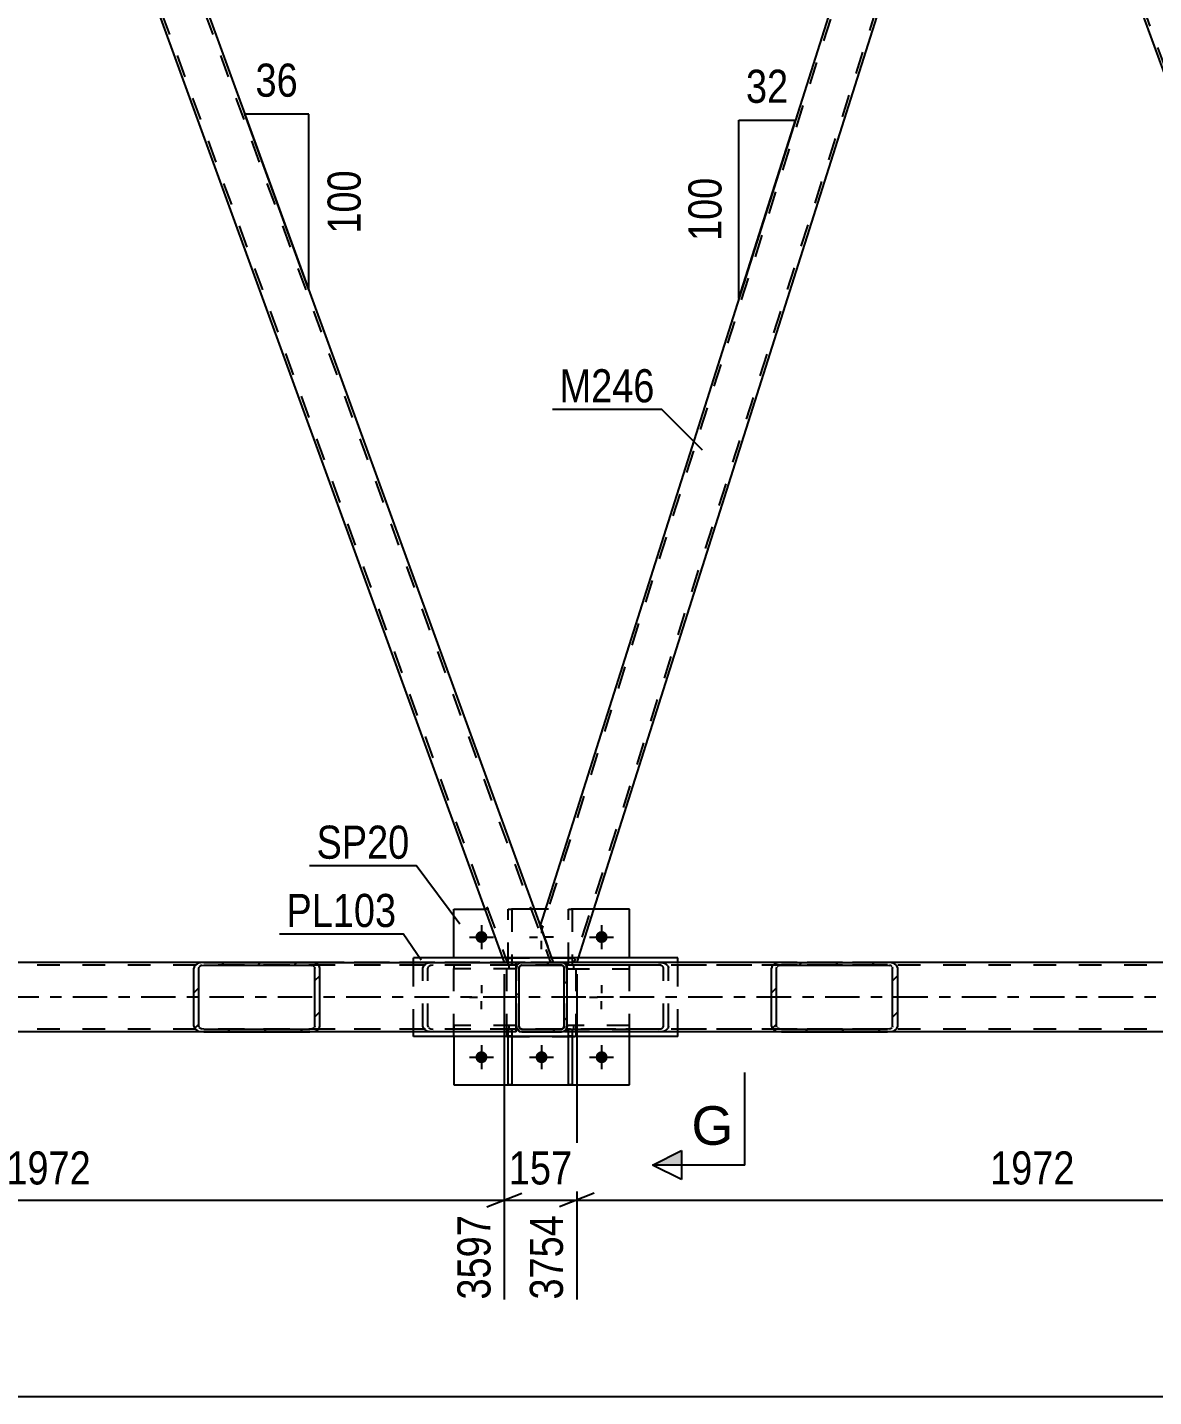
# Model space of a CAD drawing. Header units: millimetres. Extents: x -834 to 355, y -855 to -14.
# Drawn here: x -649.7 to -552.2, y -421.7 to -303.2 of the extents above; entities that cross this region are included whole.
import ezdxf

# ---------------------------------------------------------------- set-up
doc = ezdxf.new("R2010")
doc.units = ezdxf.units.MM
doc.linetypes.add('DXK_LINE_DOT2', pattern=[3.9198, 1.9599, -1.9599])
doc.linetypes.add('DXK_LINE_DOT3', pattern=[5.9187, 2.979, -0.9799, 0.9799, -0.9799])
doc.styles.add('Arial', font='ARIAL.TTF', dxfattribs={"height": 0.2})
doc.styles.add('Arial Narrow', font='ARIALN.TTF', dxfattribs={"height": 0.2})

# ---------------------------------------------------------------- blocks, each defined once
blk = doc.blocks.new('Part-570384938-35385 - 35208')
at = {"color": 7, "linetype": 'DXK_LINE_DOT2'}
for p, q in [((-597.59, -389.56), (-602.99, -389.56)), ((-602.99, -389.56), (-602.99, -389.88)), ((-602.39, -389.88), (-602.39, -389.56)), ((-597.59, -389.88), (-597.59, -389.56)), ((-602.99, -389.88), (-597.59, -389.88))]:
    blk.add_line(p, q, dxfattribs=at)
blk = doc.blocks.new('Part-570384938-35379 - 35208')
at = {"color": 7, "linetype": 'DXK_LINE_DOT2'}
for p, q in [((-607.36, -384.42), (-607.39, -384.6)), ((-607.39, -384.6), (-607.36, -384.42)), ((-607.39, -389.64), (-607.39, -384.6)), ((-607.36, -384.41), (-607.36, -384.42)), ((-607.36, -384.42), (-607.36, -384.41)), ((-607.13, -384.51), (-607.15, -384.6)), ((-607.15, -389.64), (-607.15, -384.6)), ((-607.08, -384.43), (-607.13, -384.51)), ((-606.91, -384.12), (-607.1, -384.15)), ((-607.1, -384.15), (-606.91, -384.12)), ((-607, -384.38), (-607.08, -384.43)), ((-606.91, -384.36), (-607, -384.38)), ((-603.47, -384.12), (-606.91, -384.12)), ((-603.47, -384.36), (-606.91, -384.36)), ((-603.29, -384.15), (-603.47, -384.12)), ((-603.47, -384.12), (-603.29, -384.15)), ((-603.38, -384.38), (-603.47, -384.36)), ((-603.3, -384.43), (-603.38, -384.38)), ((-603.25, -384.51), (-603.3, -384.43)), ((-603.23, -384.6), (-603.25, -384.51)), ((-603.23, -389.64), (-603.23, -384.6)), ((-602.99, -384.6), (-603.03, -384.41)), ((-603.03, -384.41), (-602.99, -384.6)), ((-602.99, -389.64), (-602.99, -384.6)), ((-607.39, -389.64), (-607.39, -389.64)), ((-607.39, -389.64), (-607.36, -389.82)), ((-607.36, -389.82), (-607.39, -389.64)), ((-607.39, -389.64), (-607.39, -389.64)), ((-607.15, -389.64), (-607.13, -389.73)), ((-607.13, -389.73), (-607.08, -389.81)), ((-607.08, -389.81), (-607, -389.86)), ((-607, -389.86), (-606.91, -389.88)), ((-603.47, -389.88), (-603.38, -389.86)), ((-603.38, -389.86), (-603.3, -389.81)), ((-603.3, -389.81), (-603.25, -389.73)), ((-603.25, -389.73), (-603.23, -389.64)), ((-603.03, -389.82), (-602.99, -389.64)), ((-602.99, -389.64), (-603.03, -389.82)), ((-607.1, -390.08), (-606.91, -390.12)), ((-606.91, -390.12), (-607.1, -390.08)), ((-603.47, -389.88), (-606.91, -389.88)), ((-603.47, -390.12), (-606.91, -390.12)), ((-603.47, -390.12), (-603.29, -390.08)), ((-603.29, -390.08), (-603.47, -390.12))]:
    blk.add_line(p, q, dxfattribs=at)
at = {"color": 7, "linetype": 'DXK_LINE_DOT3'}
blk.add_line((-605.19, -387.12), (-605.19, -387.12), dxfattribs=at)
at = {"color": 7, "linetype": 'DXK_LINE_DOT2'}
for centre, start, end in [((-606.91, -384.6), 112.5, 157.5), ((-606.91, -384.6), 112.5, 157.5), ((-603.47, -384.6), 22.5, 67.5), ((-603.47, -384.6), 22.5, 67.5), ((-606.91, -389.64), 202.5, 247.5), ((-606.91, -389.64), 202.5, 247.5), ((-603.47, -389.64), 292.5, 337.5), ((-603.47, -389.64), 292.5, 337.5)]:
    blk.add_arc(centre, 0.48, start, end, dxfattribs=at)
blk = doc.blocks.new('Part-570384938-35284 - 35208')
at = {"linetype": 'Continuous'}
h = blk.add_hatch(dxfattribs=at)
h.set_pattern_fill('', scale=0.7, style=0, pattern_type=0)
h.set_pattern_definition([(45, (-635.2185, -389.8246), (-1.57154, 1.57154), [])])
h.paths.add_polyline_path([(-635.28, -389.64), (-635.22, -389.82), (-635.03, -389.98), (-634.75, -390.08), (-634.41, -390.12), (-625.24, -390.12), (-624.91, -390.08), (-624.62, -389.98), (-624.43, -389.82), (-624.37, -389.64), (-624.37, -384.6), (-624.43, -384.42), (-624.62, -384.26), (-624.91, -384.16), (-625.24, -384.12), (-634.41, -384.12), (-634.75, -384.16), (-635.03, -384.26), (-635.22, -384.42), (-635.28, -384.6)])
h.paths.add_polyline_path([(-634.81, -384.51), (-634.72, -384.43), (-634.58, -384.38), (-634.41, -384.36), (-625.24, -384.36), (-625.07, -384.38), (-624.93, -384.43), (-624.84, -384.51), (-624.8, -384.6), (-624.8, -389.64), (-624.84, -389.73), (-624.93, -389.81), (-625.07, -389.86), (-625.24, -389.88), (-634.41, -389.88), (-634.58, -389.86), (-634.72, -389.81), (-634.81, -389.73), (-634.85, -389.64), (-634.85, -384.6)])
at = {"color": 2, "linetype": 'Continuous'}
for p, q in [((-635.22, -384.42), (-635.28, -384.6)), ((-635.28, -389.64), (-635.28, -384.6)), ((-634.85, -384.6), (-634.81, -384.51)), ((-634.85, -389.64), (-634.85, -384.6)), ((-634.41, -384.12), (-634.75, -384.16)), ((-634.58, -384.38), (-634.41, -384.36)), ((-634.41, -384.12), (-625.24, -384.12)), ((-634.41, -384.36), (-625.24, -384.36)), ((-625.24, -384.12), (-607.38, -384.12)), ((-624.91, -384.16), (-625.24, -384.12)), ((-625.24, -384.36), (-625.07, -384.38)), ((-624.84, -384.51), (-624.8, -384.6)), ((-624.8, -389.64), (-624.8, -384.6)), ((-624.37, -384.6), (-624.43, -384.42)), ((-624.37, -389.64), (-624.37, -384.6)), ((-607.38, -384.12), (-607.38, -384.16)), ((-607.38, -384.6), (-607.38, -384.16)), ((-635.28, -389.64), (-635.22, -389.82)), ((-634.81, -389.73), (-634.85, -389.64)), ((-634.41, -389.88), (-634.58, -389.86)), ((-625.07, -389.86), (-625.24, -389.88)), ((-624.8, -389.64), (-624.84, -389.73)), ((-624.43, -389.82), (-624.37, -389.64)), ((-607.38, -390.12), (-607.38, -389.64)), ((-634.75, -390.08), (-634.41, -390.12)), ((-634.41, -389.88), (-625.24, -389.88)), ((-634.41, -390.12), (-625.24, -390.12)), ((-625.24, -390.12), (-624.91, -390.08)), ((-607.38, -390.12), (-625.24, -390.12))]:
    blk.add_line(p, q, dxfattribs=at)
at = {"color": 7, "linetype": 'DXK_LINE_DOT2'}
for p, q in [((-625.24, -384.12), (-634.41, -384.12)), ((-607.38, -384.36), (-634.41, -384.36)), ((-615.46, -384.6), (-615.39, -384.42)), ((-615.46, -389.64), (-615.46, -384.6)), ((-614.99, -384.51), (-615.02, -384.6)), ((-615.02, -389.64), (-615.02, -384.6)), ((-614.92, -384.16), (-614.58, -384.12)), ((-614.58, -384.36), (-614.75, -384.38)), ((-607.38, -389.64), (-607.38, -384.6)), ((-615.39, -389.82), (-615.46, -389.64)), ((-615.02, -389.64), (-614.99, -389.73)), ((-614.75, -389.86), (-614.58, -389.88)), ((-607.38, -389.88), (-634.41, -389.88)), ((-625.24, -390.12), (-634.41, -390.12)), ((-614.58, -390.12), (-614.92, -390.08)), ((-607.38, -390.12), (-607.38, -389.88))]:
    blk.add_line(p, q, dxfattribs=at)
at = {"color": 2, "linetype": 'Continuous'}
for centre, radius, start, end in [((-634.61, -384.96), 0.817, 99.5182, 138.0638), ((-634.51, -384.78), 0.409, 99.5182, 138.0638), ((-625.14, -384.78), 0.409, 41.9363, 80.4819), ((-625.04, -384.96), 0.817, 41.9363, 80.4819), ((-634.61, -389.28), 0.817, 221.9363, 260.4819), ((-634.51, -389.46), 0.409, 221.9363, 260.4819), ((-625.14, -389.46), 0.409, 279.5182, 318.0638), ((-625.04, -389.28), 0.817, 279.5182, 318.0638)]:
    blk.add_arc(centre, radius, start, end, dxfattribs=at)
at = {"color": 7, "linetype": 'DXK_LINE_DOT2'}
for centre, radius, start, end in [((-614.78, -384.96), 0.817, 99.5182, 138.0638), ((-614.68, -384.78), 0.409, 99.5182, 138.0638), ((-614.78, -389.28), 0.817, 221.9363, 260.4819), ((-614.68, -389.46), 0.409, 221.9363, 260.4819)]:
    blk.add_arc(centre, radius, start, end, dxfattribs=at)
blk = doc.blocks.new('Part-570384938-35339 - 35208')
at = {"linetype": 'Continuous'}
h = blk.add_hatch(dxfattribs=at)
h.set_pattern_fill('', scale=0.7, style=0, pattern_type=0)
h.set_pattern_definition([(45, (-585.2223, -389.8246), (-1.57154, 1.57154), [])])
h.paths.add_polyline_path([(-585.29, -389.64), (-585.22, -389.82), (-585.03, -389.98), (-584.75, -390.08), (-584.42, -390.12), (-575.24, -390.12), (-574.91, -390.08), (-574.63, -389.98), (-574.44, -389.82), (-574.37, -389.64), (-574.37, -384.6), (-574.44, -384.42), (-574.63, -384.26), (-574.91, -384.16), (-575.24, -384.12), (-584.42, -384.12), (-584.75, -384.16), (-585.03, -384.26), (-585.22, -384.42), (-585.29, -384.6)])
h.paths.add_polyline_path([(-584.82, -384.51), (-584.72, -384.43), (-584.58, -384.38), (-584.42, -384.36), (-575.24, -384.36), (-575.08, -384.38), (-574.94, -384.43), (-574.84, -384.51), (-574.81, -384.6), (-574.81, -389.64), (-574.84, -389.73), (-574.94, -389.81), (-575.08, -389.86), (-575.24, -389.88), (-584.42, -389.88), (-584.58, -389.86), (-584.72, -389.81), (-584.82, -389.73), (-584.85, -389.64), (-584.85, -384.6)])
at = {"color": 2, "linetype": 'Continuous'}
for p, q in [((-584.42, -384.12), (-602.98, -384.12)), ((-602.98, -384.6), (-602.98, -384.12)), ((-585.22, -384.42), (-585.29, -384.6)), ((-585.29, -389.64), (-585.29, -384.6)), ((-584.85, -384.6), (-584.82, -384.51)), ((-584.85, -389.64), (-584.85, -384.6)), ((-584.42, -384.12), (-584.75, -384.16)), ((-584.58, -384.38), (-584.42, -384.36)), ((-584.42, -384.12), (-575.24, -384.12)), ((-584.42, -384.36), (-575.24, -384.36)), ((-574.91, -384.16), (-575.24, -384.12)), ((-575.24, -384.36), (-575.08, -384.38)), ((-574.84, -384.51), (-574.81, -384.6)), ((-574.81, -389.64), (-574.81, -384.6)), ((-574.37, -384.6), (-574.44, -384.42)), ((-574.37, -389.64), (-574.37, -384.6)), ((-602.98, -390.08), (-602.98, -389.64)), ((-585.29, -389.64), (-585.22, -389.82)), ((-584.82, -389.73), (-584.85, -389.64)), ((-584.42, -389.88), (-584.58, -389.86)), ((-575.08, -389.86), (-575.24, -389.88)), ((-574.81, -389.64), (-574.84, -389.73)), ((-574.44, -389.82), (-574.37, -389.64)), ((-602.98, -390.12), (-602.98, -390.08)), ((-584.42, -390.12), (-602.98, -390.12)), ((-584.75, -390.08), (-584.42, -390.12)), ((-584.42, -389.88), (-575.24, -389.88)), ((-584.42, -390.12), (-575.24, -390.12)), ((-575.24, -390.12), (-574.91, -390.08))]:
    blk.add_line(p, q, dxfattribs=at)
at = {"color": 7, "linetype": 'DXK_LINE_DOT2'}
for p, q in [((-575.24, -384.36), (-602.98, -384.36)), ((-602.98, -389.64), (-602.98, -384.6)), ((-595.07, -384.12), (-594.74, -384.16)), ((-594.91, -384.38), (-595.07, -384.36)), ((-594.64, -384.6), (-594.67, -384.51)), ((-594.64, -389.64), (-594.64, -384.6)), ((-594.27, -384.42), (-594.2, -384.6)), ((-594.2, -389.64), (-594.2, -384.6)), ((-575.24, -384.12), (-584.42, -384.12)), ((-602.98, -389.86), (-602.98, -389.82)), ((-595.07, -389.88), (-594.91, -389.86)), ((-594.67, -389.73), (-594.64, -389.64)), ((-594.2, -389.64), (-594.27, -389.82)), ((-575.24, -389.88), (-602.98, -389.88)), ((-594.74, -390.08), (-595.07, -390.12)), ((-575.24, -390.12), (-584.42, -390.12))]:
    blk.add_line(p, q, dxfattribs=at)
for centre, radius, start, end in [((-594.97, -384.78), 0.409, 41.9363, 80.4819), ((-594.87, -384.96), 0.817, 41.9363, 80.4819), ((-594.97, -389.46), 0.409, 279.5182, 318.0638), ((-594.87, -389.28), 0.817, 279.5182, 318.0638)]:
    blk.add_arc(centre, radius, start, end, dxfattribs=at)
at = {"color": 2, "linetype": 'Continuous'}
for centre, radius, start, end in [((-584.61, -384.96), 0.817, 99.5182, 138.0638), ((-584.51, -384.78), 0.409, 99.5182, 138.0638), ((-575.14, -384.78), 0.409, 41.9363, 80.4819), ((-575.05, -384.96), 0.817, 41.9363, 80.4819), ((-584.61, -389.28), 0.817, 221.9363, 260.4819), ((-584.51, -389.46), 0.409, 221.9363, 260.4819), ((-575.14, -389.46), 0.409, 279.5182, 318.0638), ((-575.05, -389.28), 0.817, 279.5182, 318.0638)]:
    blk.add_arc(centre, radius, start, end, dxfattribs=at)
blk = doc.blocks.new('Part-570384938-35288 - 35208')
at = {"linetype": 'Continuous'}
h = blk.add_hatch(dxfattribs=at)
h.set_pattern_fill('', scale=0.7, style=0, pattern_type=0)
h.set_pattern_definition([(45, (-607.2402, -389.9768), (-1.57154, 1.57154), [])])
h.paths.add_polyline_path([(-607.34, -389.82), (-607.24, -389.98), (-607.08, -390.08), (-606.9, -390.12), (-603.46, -390.12), (-603.28, -390.08), (-603.12, -389.98), (-603.02, -389.82), (-602.98, -389.64), (-602.98, -384.6), (-603.02, -384.41), (-603.12, -384.26), (-603.28, -384.15), (-603.46, -384.12), (-606.9, -384.12), (-607.08, -384.15), (-607.24, -384.26), (-607.34, -384.41), (-607.38, -384.6), (-607.38, -389.64)])
h.paths.add_polyline_path([(-607.14, -384.6), (-607.12, -384.51), (-607.07, -384.43), (-606.99, -384.38), (-606.9, -384.36), (-603.46, -384.36), (-603.37, -384.38), (-603.29, -384.43), (-603.24, -384.51), (-603.22, -384.6), (-603.22, -389.64), (-603.24, -389.73), (-603.29, -389.81), (-603.37, -389.86), (-603.46, -389.88), (-606.9, -389.88), (-606.99, -389.86), (-607.07, -389.81), (-607.12, -389.73), (-607.14, -389.64)])
at = {"color": 7, "linetype": 'DXK_LINE_DOT2'}
for p, q in [((-607.38, -384.6), (-607.34, -384.41)), ((-607.38, -389.64), (-607.38, -384.6)), ((-607.12, -384.51), (-607.14, -384.6)), ((-607.14, -389.64), (-607.14, -384.6)), ((-607.07, -384.43), (-607.12, -384.51)), ((-607.08, -384.15), (-606.9, -384.12)), ((-606.99, -384.38), (-607.07, -384.43)), ((-606.9, -384.36), (-606.99, -384.38)), ((-606.9, -384.12), (-603.46, -384.12)), ((-603.46, -384.36), (-606.9, -384.36)), ((-603.46, -384.12), (-603.28, -384.15)), ((-603.37, -384.38), (-603.46, -384.36)), ((-603.29, -384.43), (-603.37, -384.38)), ((-603.24, -384.51), (-603.29, -384.43)), ((-603.22, -384.6), (-603.24, -384.51)), ((-603.22, -389.64), (-603.22, -384.6)), ((-603.02, -384.41), (-602.98, -384.6)), ((-602.98, -389.64), (-602.98, -384.6)), ((-607.34, -389.82), (-607.38, -389.64)), ((-607.14, -389.64), (-607.12, -389.73)), ((-607.12, -389.73), (-607.07, -389.81)), ((-607.07, -389.81), (-606.99, -389.86)), ((-606.99, -389.86), (-606.9, -389.88)), ((-603.46, -389.88), (-603.37, -389.86)), ((-603.37, -389.86), (-603.29, -389.81)), ((-603.29, -389.81), (-603.24, -389.73)), ((-603.24, -389.73), (-603.22, -389.64)), ((-602.98, -389.64), (-603.02, -389.82)), ((-606.9, -390.12), (-607.08, -390.08)), ((-606.9, -389.88), (-603.46, -389.88)), ((-606.9, -390.12), (-603.46, -390.12)), ((-603.28, -390.08), (-603.46, -390.12))]:
    blk.add_line(p, q, dxfattribs=at)
at = {"color": 2, "linetype": 'Continuous'}
for p, q in [((-607.34, -384.41), (-607.38, -384.6)), ((-607.38, -389.64), (-607.38, -384.6)), ((-607.14, -384.6), (-607.12, -384.51)), ((-607.14, -389.64), (-607.14, -384.6)), ((-607.12, -384.51), (-607.07, -384.43)), ((-606.9, -384.12), (-607.08, -384.15)), ((-607.07, -384.43), (-606.99, -384.38)), ((-606.99, -384.38), (-606.9, -384.36)), ((-606.9, -384.12), (-603.46, -384.12)), ((-606.9, -384.36), (-603.46, -384.36)), ((-603.28, -384.15), (-603.46, -384.12)), ((-603.46, -384.36), (-603.37, -384.38)), ((-603.37, -384.38), (-603.29, -384.43)), ((-603.29, -384.43), (-603.24, -384.51)), ((-603.24, -384.51), (-603.22, -384.6)), ((-603.22, -389.64), (-603.22, -384.6)), ((-602.98, -384.6), (-603.02, -384.41)), ((-602.98, -389.64), (-602.98, -384.6)), ((-607.38, -389.64), (-607.34, -389.82)), ((-607.12, -389.73), (-607.14, -389.64)), ((-607.07, -389.81), (-607.12, -389.73)), ((-606.99, -389.86), (-607.07, -389.81)), ((-606.9, -389.88), (-606.99, -389.86)), ((-603.37, -389.86), (-603.46, -389.88)), ((-603.29, -389.81), (-603.37, -389.86)), ((-603.24, -389.73), (-603.29, -389.81)), ((-603.22, -389.64), (-603.24, -389.73)), ((-603.02, -389.82), (-602.98, -389.64)), ((-607.08, -390.08), (-606.9, -390.12)), ((-606.9, -389.88), (-603.46, -389.88)), ((-606.9, -390.12), (-603.46, -390.12)), ((-603.46, -390.12), (-603.28, -390.08))]:
    blk.add_line(p, q, dxfattribs=at)
at = {"color": 7, "linetype": 'DXK_LINE_DOT2'}
for centre, start, end in [((-606.9, -384.6), 112.5, 157.5), ((-603.46, -384.6), 22.5, 67.5), ((-606.9, -389.64), 202.5, 247.5), ((-603.46, -389.64), 292.5, 337.5)]:
    blk.add_arc(centre, 0.48, start, end, dxfattribs=at)
at = {"color": 2, "linetype": 'Continuous'}
for centre, start, end in [((-606.9, -384.6), 112.5, 157.5), ((-603.46, -384.6), 22.5, 67.5), ((-606.9, -389.64), 202.5, 247.5), ((-603.46, -389.64), 292.5, 337.5)]:
    blk.add_arc(centre, 0.48, start, end, dxfattribs=at)
blk = doc.blocks.new('Part-570384938-35293 - 35208')
at = {"color": 7, "linetype": 'DXK_LINE_DOT2'}
for p, q in [((-568.35, -265.12), (-605.19, -381.29)), ((-568.6, -265.12), (-568.73, -265.52)), ((-568.6, -265.12), (-566.59, -265.12)), ((-568.6, -265.12), (-568.57, -265.12)), ((-566.59, -265.12), (-566.44, -265.52)), ((-565.56, -267.96), (-602.39, -384.12)), ((-604.16, -384.12), (-604.3, -383.72)), ((-602.02, -383.72), (-602.14, -384.12)), ((-602.14, -384.12), (-604.16, -384.12))]:
    blk.add_line(p, q, dxfattribs=at)
at = {"color": 2, "linetype": 'Continuous'}
for p, q in [((-568.73, -265.52), (-605.32, -380.92)), ((-566.44, -265.52), (-565.42, -268.33)), ((-565.42, -268.33), (-602.02, -383.72)), ((-604.3, -383.72), (-605.32, -380.92))]:
    blk.add_line(p, q, dxfattribs=at)
blk = doc.blocks.new('Part-570384938-35298 - 35208')
at = {"color": 7, "linetype": 'DXK_LINE_DOT2'}
for p, q in [((-562.33, -265.12), (-566.59, -265.12)), ((-566.59, -265.12), (-566.55, -265.12)), ((-565.42, -268.33), (-566.59, -265.12)), ((-523.02, -384.12), (-566.34, -265.12)), ((-519.28, -384.12), (-562.59, -265.12)), ((-562.19, -265.52), (-562.33, -265.12)), ((-519.02, -384.12), (-520.19, -380.92)), ((-523.28, -384.12), (-523.42, -383.72)), ((-523.28, -384.12), (-519.02, -384.12))]:
    blk.add_line(p, q, dxfattribs=at)
at = {"color": 2, "linetype": 'Continuous'}
for p, q in [((-520.19, -380.92), (-562.19, -265.52)), ((-523.42, -383.72), (-565.42, -268.33))]:
    blk.add_line(p, q, dxfattribs=at)
blk = doc.blocks.new('Part-570384938-35299 - 35208')
at = {"color": 7, "linetype": 'DXK_LINE_DOT2'}
for p, q in [((-647.47, -265.12), (-651.72, -265.12)), ((-651.72, -265.12), (-650.56, -268.33)), ((-651.72, -265.12), (-651.69, -265.12)), ((-651.47, -265.12), (-608.16, -384.12)), ((-647.72, -265.12), (-604.41, -384.12)), ((-647.47, -265.12), (-647.32, -265.52)), ((-605.32, -380.92), (-604.16, -384.12)), ((-608.56, -383.72), (-608.41, -384.12)), ((-604.16, -384.12), (-608.41, -384.12))]:
    blk.add_line(p, q, dxfattribs=at)
at = {"color": 2, "linetype": 'Continuous'}
for p, q in [((-647.32, -265.52), (-605.32, -380.92)), ((-650.56, -268.33), (-608.56, -383.72))]:
    blk.add_line(p, q, dxfattribs=at)
blk = doc.blocks.new('Part-570384938-35306 - 35208')
at = {"color": 7, "linetype": 'DXK_LINE_DOT2'}
for p, q in [((-74.59, -384.36), (-752.31, -384.36)), ((-74.59, -384.12), (-701.39, -384.12)), ((-575.24, -384.12), (-634.42, -384.12)), ((-74.59, -389.88), (-752.31, -389.88)), ((-74.59, -390.12), (-701.39, -390.12)), ((-593.4, -390.12), (-616.26, -390.12))]:
    blk.add_line(p, q, dxfattribs=at)
at = {"color": 2, "linetype": 'Continuous'}
for p, q in [((-634.42, -384.12), (-660.37, -384.12)), ((-549.28, -384.12), (-575.24, -384.12)), ((-616.26, -390.12), (-678.53, -390.12)), ((-531.12, -390.12), (-593.4, -390.12))]:
    blk.add_line(p, q, dxfattribs=at)
at = {"color": 7, "linetype": 'DXK_LINE_DOT3'}
blk.add_line((-74.59, -387.12), (-752.31, -387.12), dxfattribs=at)
blk = doc.blocks.new('Part-570384938-35347 - 35208')
at = {"color": 2, "linetype": 'Continuous'}
for p, q in [((-593.4, -383.72), (-616.26, -383.72)), ((-616.26, -384.12), (-616.26, -383.72)), ((-593.4, -384.12), (-593.4, -383.72)), ((-616.26, -390.52), (-616.26, -390.12)), ((-593.4, -390.52), (-616.26, -390.52)), ((-593.4, -390.52), (-593.4, -390.12))]:
    blk.add_line(p, q, dxfattribs=at)
at = {"color": 7, "linetype": 'DXK_LINE_DOT2'}
for p, q in [((-616.26, -390.12), (-616.26, -384.12)), ((-593.4, -390.12), (-593.4, -384.12))]:
    blk.add_line(p, q, dxfattribs=at)
blk = doc.blocks.new('Part-570384938-35380 - 35208')
at = {"color": 7, "linetype": 'DXK_LINE_DOT2'}
for p, q in [((-608.19, -390.52), (-608.19, -383.72)), ((-608.19, -383.72), (-602.19, -383.72)), ((-602.19, -390.52), (-602.19, -383.72)), ((-608.19, -390.52), (-602.19, -390.52))]:
    blk.add_line(p, q, dxfattribs=at)
blk = doc.blocks.new('Part-570384938-35381 - 35208')
at = {"color": 7, "linetype": 'DXK_LINE_DOT2'}
for p, q in [((-602.87, -390.52), (-602.87, -389.88)), ((-602.87, -389.88), (-602.55, -389.88)), ((-602.87, -390.48), (-602.55, -390.48)), ((-602.55, -389.88), (-602.55, -390.52))]:
    blk.add_line(p, q, dxfattribs=at)
at = {"color": 2, "linetype": 'Continuous'}
for p, q in [((-602.87, -394.72), (-602.87, -390.52)), ((-602.55, -390.52), (-602.55, -394.72)), ((-602.55, -394.72), (-602.87, -394.72))]:
    blk.add_line(p, q, dxfattribs=at)
blk = doc.blocks.new('Part-570384938-35382 - 35208')
at = {"color": 7, "linetype": 'DXK_LINE_DOT2'}
for p, q in [((-608.07, -390.52), (-608.07, -389.88)), ((-608.07, -389.88), (-607.75, -389.88)), ((-608.07, -390.48), (-607.75, -390.48)), ((-607.75, -389.88), (-607.75, -390.52))]:
    blk.add_line(p, q, dxfattribs=at)
at = {"color": 2, "linetype": 'Continuous'}
for p, q in [((-608.07, -394.72), (-608.07, -390.52)), ((-607.75, -390.52), (-607.75, -394.72)), ((-607.75, -394.72), (-608.07, -394.72))]:
    blk.add_line(p, q, dxfattribs=at)
blk = doc.blocks.new('Part-570384938-35383 - 35208')
at = {"color": 7, "linetype": 'DXK_LINE_DOT2'}
for p, q in [((-602.87, -384.36), (-602.87, -379.52)), ((-602.87, -379.52), (-602.55, -379.52)), ((-602.55, -379.52), (-602.55, -384.36)), ((-602.87, -383.76), (-602.55, -383.76)), ((-602.55, -384.36), (-602.87, -384.36))]:
    blk.add_line(p, q, dxfattribs=at)
blk = doc.blocks.new('Part-570384938-35384 - 35208')
at = {"color": 7, "linetype": 'DXK_LINE_DOT2'}
for p, q in [((-608.07, -384.36), (-608.07, -379.52)), ((-608.07, -379.52), (-607.75, -379.52)), ((-607.75, -379.52), (-607.75, -384.36)), ((-608.07, -383.76), (-607.75, -383.76)), ((-607.75, -384.36), (-608.07, -384.36))]:
    blk.add_line(p, q, dxfattribs=at)
blk = doc.blocks.new('Part-570384938-35386 - 35208')
at = {"color": 7, "linetype": 'DXK_LINE_DOT2'}
for p, q in [((-597.59, -384.36), (-602.99, -384.36)), ((-602.99, -384.36), (-602.99, -384.68)), ((-602.99, -384.68), (-597.59, -384.68)), ((-602.39, -384.68), (-602.39, -384.36)), ((-597.59, -384.68), (-597.59, -384.36))]:
    blk.add_line(p, q, dxfattribs=at)
blk = doc.blocks.new('Part-570384938-35387 - 35208')
at = {"color": 7, "linetype": 'DXK_LINE_DOT2'}
for p, q in [((-607.39, -389.56), (-612.79, -389.56)), ((-612.79, -389.56), (-612.79, -389.88)), ((-607.99, -389.88), (-607.99, -389.56)), ((-607.39, -389.88), (-607.39, -389.56)), ((-607.39, -389.88), (-612.79, -389.88))]:
    blk.add_line(p, q, dxfattribs=at)
blk = doc.blocks.new('Part-570384938-35388 - 35208')
at = {"color": 7, "linetype": 'DXK_LINE_DOT2'}
for p, q in [((-607.39, -384.36), (-612.79, -384.36)), ((-612.79, -384.36), (-612.79, -384.68)), ((-607.39, -384.68), (-612.79, -384.68)), ((-607.99, -384.68), (-607.99, -384.36)), ((-607.39, -384.68), (-607.39, -384.36))]:
    blk.add_line(p, q, dxfattribs=at)
blk = doc.blocks.new('Part-570384938-35389 - 35208')
at = {"color": 2, "linetype": 'Continuous'}
for p, q in [((-612.79, -383.72), (-612.79, -379.52)), ((-612.79, -379.52), (-610.09, -379.52)), ((-604.88, -379.52), (-605.83, -379.52)), ((-597.59, -379.52), (-600.68, -379.52)), ((-597.59, -383.72), (-597.59, -379.52)), ((-612.79, -390.52), (-612.79, -394.72)), ((-597.59, -394.72), (-597.59, -390.52)), ((-612.79, -394.72), (-597.59, -394.72))]:
    blk.add_line(p, q, dxfattribs=at)
at = {"color": 7, "linetype": 'DXK_LINE_DOT2'}
for p, q in [((-605.83, -379.52), (-610.09, -379.52)), ((-600.68, -379.52), (-604.88, -379.52)), ((-612.79, -390.52), (-612.79, -383.72)), ((-597.59, -390.52), (-597.59, -383.72))]:
    blk.add_line(p, q, dxfattribs=at)
blk = doc.blocks.new('Bolt-570384938-35549 - 35208')
at = {"linetype": 'Continuous'}
for points in [[(-609.87, -381.92, -1), (-610.91, -381.92, -1)], [(-599.47, -381.92, -1), (-600.51, -381.92, -1)], [(-609.87, -392.32, -1), (-610.91, -392.32, -1)], [(-604.67, -392.32, -1), (-605.71, -392.32, -1)], [(-599.47, -392.32, -1), (-600.51, -392.32, -1)]]:
    blk.add_hatch(color=1, dxfattribs=at).paths.add_polyline_path(points)
at = {"color": 1, "linetype": 'Continuous'}
for p, q in [((-610.39, -380.88), (-610.39, -382.96)), ((-605.19, -380.88), (-605.19, -381.57)), ((-599.99, -380.88), (-599.99, -382.96)), ((-611.43, -381.92), (-609.35, -381.92)), ((-606.23, -381.92), (-605.54, -381.92)), ((-605.19, -382.96), (-605.19, -382.26)), ((-604.15, -381.92), (-604.85, -381.92)), ((-601.03, -381.92), (-598.95, -381.92)), ((-610.39, -386.08), (-610.39, -386.77)), ((-599.99, -386.08), (-599.99, -386.77)), ((-611.43, -387.12), (-610.74, -387.12)), ((-610.39, -388.16), (-610.39, -387.46)), ((-609.35, -387.12), (-610.05, -387.12)), ((-601.03, -387.12), (-600.34, -387.12)), ((-599.99, -388.16), (-599.99, -387.46)), ((-598.95, -387.12), (-599.65, -387.12)), ((-610.39, -391.28), (-610.39, -393.36)), ((-605.19, -391.28), (-605.19, -393.36)), ((-599.99, -391.28), (-599.99, -393.36)), ((-611.43, -392.32), (-609.35, -392.32)), ((-606.23, -392.32), (-604.15, -392.32)), ((-601.03, -392.32), (-598.95, -392.32))]:
    blk.add_line(p, q, dxfattribs=at)
blk = doc.blocks.new('StraightDimension-570384938-49467 - 35208')
at = {"color": 7, "linetype": 'Continuous'}
blk.add_line((-798.61, -421.69), (-61.69, -421.69), dxfattribs=at)
blk = doc.blocks.new('AngleDimension-570384938-39037 - 35208')
at = {"color": 7, "linetype": 'Continuous'}
for p, q in [((-631.65, -308.57), (-630.88, -310.69)), ((-625.34, -310.69), (-630.88, -310.69)), ((-625.34, -325.91), (-630.88, -310.69)), ((-625.34, -325.91), (-625.34, -310.69))]:
    blk.add_line(p, q, dxfattribs=at)
at = {"color": 0}
blk.add_wipeout([(-620.24, -314.96), (-624.44, -314.96), (-624.44, -321.64), (-620.24, -321.64)], dxfattribs=at)
at = {"color": 3, "style": 'Arial Narrow'}
blk.add_text('100', height=2.863, rotation=90.0002, dxfattribs=at).set_placement((-620.84, -321.04))
at = {"color": 0}
blk.add_wipeout([(-625.68, -309.79), (-625.68, -305.59), (-630.54, -305.59), (-630.54, -309.79)], dxfattribs=at)
at = {"color": 3, "style": 'Arial Narrow'}
blk.add_text('36', height=2.863, dxfattribs=at).set_placement((-629.94, -309.19))
blk = doc.blocks.new('StraightDimension-570384938-47704 - 35208')
at = {"color": 7, "linetype": 'Continuous'}
for p, q in [((-602.14, -385.12), (-602.14, -413.29)), ((-523.28, -385.12), (-523.28, -413.29)), ((-600.64, -404.08), (-603.64, -405.28)), ((-524.78, -405.28), (-521.78, -404.08)), ((-602.14, -404.68), (-523.28, -404.68))]:
    blk.add_line(p, q, dxfattribs=at)
at = {"color": 0}
blk.add_wipeout([(-558.45, -403.93), (-558.45, -399.73), (-566.97, -399.73), (-566.97, -403.93)], dxfattribs=at)
at = {"color": 3, "style": 'Arial Narrow'}
blk.add_text('1972', height=2.863, dxfattribs=at).set_placement((-566.37, -403.33))
at = {"color": 0, "linetype": 'Continuous'}
blk.add_wipeout([(-523.88, -405.38), (-528.08, -405.38), (-528.08, -413.89), (-523.88, -413.89)], dxfattribs=at)
at = {"color": 3, "linetype": 'Continuous', "style": 'Arial Narrow'}
blk.add_text('5726', height=2.863, rotation=90.0002, dxfattribs=at).set_placement((-524.48, -413.29))
blk = doc.blocks.new('AngleDimension-570384938-39039 - 35208')
at = {"color": 7, "linetype": 'Continuous'}
for p, q in [((-582.88, -310.13), (-583.22, -311.22)), ((-588.12, -311.22), (-583.22, -311.22)), ((-588.12, -326.66), (-583.22, -311.22)), ((-588.12, -326.66), (-588.12, -311.22))]:
    blk.add_line(p, q, dxfattribs=at)
at = {"color": 0}
blk.add_wipeout([(-589.02, -315.59), (-593.22, -315.59), (-593.22, -322.28), (-589.02, -322.28)], dxfattribs=at)
at = {"color": 3, "style": 'Arial Narrow'}
blk.add_text('100', height=2.863, rotation=90.0002, dxfattribs=at).set_placement((-589.62, -321.68))
at = {"color": 0}
blk.add_wipeout([(-583.24, -310.32), (-583.24, -306.12), (-588.1, -306.12), (-588.1, -310.32)], dxfattribs=at)
at = {"color": 3, "style": 'Arial Narrow'}
blk.add_text('32', height=2.863, dxfattribs=at).set_placement((-587.5, -309.72))
blk = doc.blocks.new('StraightDimension-570384938-47705 - 35208')
at = {"color": 7, "linetype": 'Continuous'}
for p, q in [((-608.41, -385.12), (-608.41, -413.29)), ((-602.14, -385.12), (-602.14, -413.29)), ((-609.91, -405.28), (-606.91, -404.08)), ((-600.64, -404.08), (-603.64, -405.28)), ((-608.41, -404.68), (-602.14, -404.68))]:
    blk.add_line(p, q, dxfattribs=at)
at = {"color": 0}
blk.add_wipeout([(-601.94, -403.93), (-601.94, -399.73), (-608.62, -399.73), (-608.62, -403.93)], dxfattribs=at)
at = {"color": 0, "linetype": 'Continuous'}
blk.add_wipeout([(-602.74, -405.38), (-606.94, -405.38), (-606.94, -413.89), (-602.74, -413.89)], dxfattribs=at)
at = {"color": 3, "style": 'Arial Narrow'}
blk.add_text('157', height=2.863, dxfattribs=at).set_placement((-608.02, -403.33))
at = {"color": 3, "linetype": 'Continuous', "style": 'Arial Narrow'}
blk.add_text('3754', height=2.863, rotation=90.0002, dxfattribs=at).set_placement((-603.34, -413.29))
blk = doc.blocks.new('StraightDimension-570384938-47706 - 35208')
at = {"color": 7, "linetype": 'Continuous'}
for p, q in [((-687.28, -385.12), (-687.28, -413.29)), ((-608.41, -385.12), (-608.41, -413.29)), ((-685.78, -404.08), (-688.78, -405.28)), ((-609.91, -405.28), (-606.91, -404.08)), ((-687.28, -404.68), (-608.41, -404.68))]:
    blk.add_line(p, q, dxfattribs=at)
at = {"color": 0}
blk.add_wipeout([(-643.59, -403.93), (-643.59, -399.73), (-652.1, -399.73), (-652.1, -403.93)], dxfattribs=at)
at = {"color": 3, "style": 'Arial Narrow'}
blk.add_text('1972', height=2.863, dxfattribs=at).set_placement((-651.5, -403.33))
at = {"color": 0, "linetype": 'Continuous'}
blk.add_wipeout([(-609.01, -405.38), (-613.21, -405.38), (-613.21, -413.89), (-609.01, -413.89)], dxfattribs=at)
at = {"color": 3, "linetype": 'Continuous', "style": 'Arial Narrow'}
blk.add_text('3597', height=2.863, rotation=90.0002, dxfattribs=at).set_placement((-609.61, -413.29))
blk = doc.blocks.new('Mark-570384938-38956 - 35208')
at = {"color": 30, "linetype": 'Continuous'}
for p in [(-604.23, -336.24), (-591.27, -339.77)]:
    blk.add_line(p, (-594.81, -336.24), dxfattribs=at)
at = {"color": 0}
blk.add_wipeout([(-595.41, -335.64), (-595.41, -332.64), (-603.63, -332.64), (-603.63, -335.64)], dxfattribs=at)
blk.add_wipeout([(-595.41, -335.64), (-595.41, -332.64), (-603.63, -332.64), (-603.63, -335.64)], dxfattribs=at)
at = {"color": 3, "style": 'Arial Narrow'}
blk.add_text('M246', height=2.863, dxfattribs=at).set_placement((-603.63, -335.64))
blk = doc.blocks.new('SectionMark-570384938-60156 - 35208')
at = {"linetype": 'Continuous'}
blk.add_hatch(color=6, dxfattribs=at).paths.add_polyline_path([(-593.09, -400.4), (-593.09, -401.65), (-595.59, -401.65)])
at = {"color": 6, "linetype": 'Continuous'}
for p, q in [((-587.59, -401.65), (-587.59, -393.65)), ((-595.59, -401.65), (-593.09, -400.4)), ((-593.09, -400.4), (-593.09, -402.9)), ((-587.59, -401.65), (-595.59, -401.65)), ((-593.09, -402.9), (-595.59, -401.65))]:
    blk.add_line(p, q, dxfattribs=at)
at = {"color": 0, "linetype": 'Continuous'}
blk.add_wipeout([(-588.59, -399.9), (-588.59, -396.4), (-592.22, -396.4), (-592.22, -399.9)], dxfattribs=at)
at = {"color": 3, "linetype": 'Continuous', "style": 'Arial'}
blk.add_text('G', height=3.34, dxfattribs=at).set_placement((-592.22, -399.9))
blk = doc.blocks.new('Mark-570384938-47662 - 35208')
at = {"color": 30, "linetype": 'Continuous'}
for p in [(-627.86, -381.65), (-615.6, -383.93)]:
    blk.add_line(p, (-617.16, -381.65), dxfattribs=at)
at = {"color": 0}
blk.add_wipeout([(-617.76, -381.05), (-617.76, -378.05), (-627.26, -378.05), (-627.26, -381.05)], dxfattribs=at)
blk.add_wipeout([(-617.76, -381.05), (-617.76, -378.05), (-627.26, -378.05), (-627.26, -381.05)], dxfattribs=at)
at = {"color": 3, "style": 'Arial Narrow'}
blk.add_text('PL103', height=2.863, dxfattribs=at).set_placement((-627.26, -381.05))
blk = doc.blocks.new('Mark-570384938-47671 - 35208')
at = {"color": 30, "linetype": 'Continuous'}
for p in [(-625.26, -375.74), (-612.27, -380.81)]:
    blk.add_line(p, (-616.03, -375.74), dxfattribs=at)
at = {"color": 0}
blk.add_wipeout([(-616.63, -375.14), (-616.63, -372.14), (-624.66, -372.14), (-624.66, -375.14)], dxfattribs=at)
blk.add_wipeout([(-616.63, -375.14), (-616.63, -372.14), (-624.66, -372.14), (-624.66, -375.14)], dxfattribs=at)
at = {"color": 3, "style": 'Arial Narrow'}
blk.add_text('SP20', height=2.863, dxfattribs=at).set_placement((-624.66, -375.14))

msp = doc.modelspace()

# ---------------------------------------------------------------- block references
for name in ['Part-570384938-35299 - 35208', 'Part-570384938-35293 - 35208', 'Part-570384938-35298 - 35208', 'Part-570384938-35389 - 35208', 'Part-570384938-35384 - 35208', 'Part-570384938-35383 - 35208', 'Bolt-570384938-35549 - 35208', 'Part-570384938-35347 - 35208', 'Part-570384938-35380 - 35208', 'Part-570384938-35306 - 35208', 'Part-570384938-35284 - 35208', 'Part-570384938-35388 - 35208', 'Part-570384938-35379 - 35208', 'Part-570384938-35288 - 35208', 'Part-570384938-35386 - 35208', 'Part-570384938-35339 - 35208', 'Part-570384938-35387 - 35208', 'Part-570384938-35385 - 35208', 'Part-570384938-35382 - 35208', 'Part-570384938-35381 - 35208']:
    msp.add_blockref(name, (0, 0))

# ---------------------------------------------------------------- next in the draw order: block references
msp.add_blockref('StraightDimension-570384938-49467 - 35208', (0, 0))

# ---------------------------------------------------------------- next in the draw order: block references
for name in ['AngleDimension-570384938-39037 - 35208', 'AngleDimension-570384938-39039 - 35208', 'Mark-570384938-38956 - 35208', 'Mark-570384938-47662 - 35208', 'StraightDimension-570384938-47704 - 35208']:
    msp.add_blockref(name, (0, 0))

# ---------------------------------------------------------------- next in the draw order: block references
for name in ['SectionMark-570384938-60156 - 35208', 'Mark-570384938-47671 - 35208', 'StraightDimension-570384938-47705 - 35208']:
    msp.add_blockref(name, (0, 0))

# ---------------------------------------------------------------- next in the draw order: block references
msp.add_blockref('StraightDimension-570384938-47706 - 35208', (0, 0))

doc.saveas('drawing.dxf')
